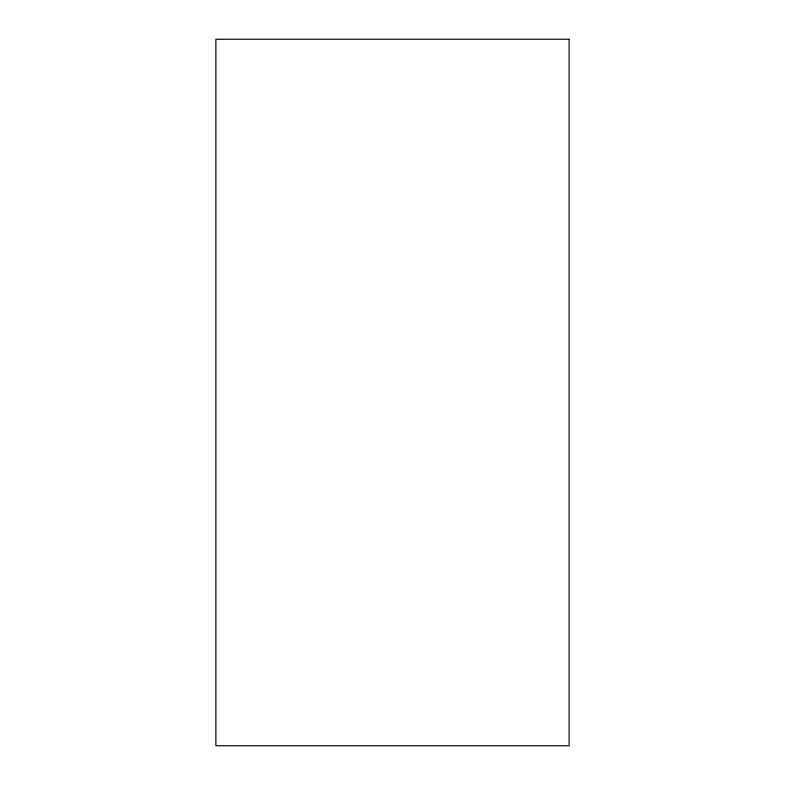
<?xml version="1.0" encoding="UTF-8"?>
<svg xmlns="http://www.w3.org/2000/svg" width="785" height="785" viewBox="0 0 785 785"><rect width="100%" height="100%" fill="white"/><g stroke="black" fill="none" stroke-linecap="round" stroke-linejoin="round"><path stroke-width="1.18" d="M569.125 39.25L215.875 39.25L215.875 745.75L569.125 745.75L569.125 39.25"/></g></svg>
